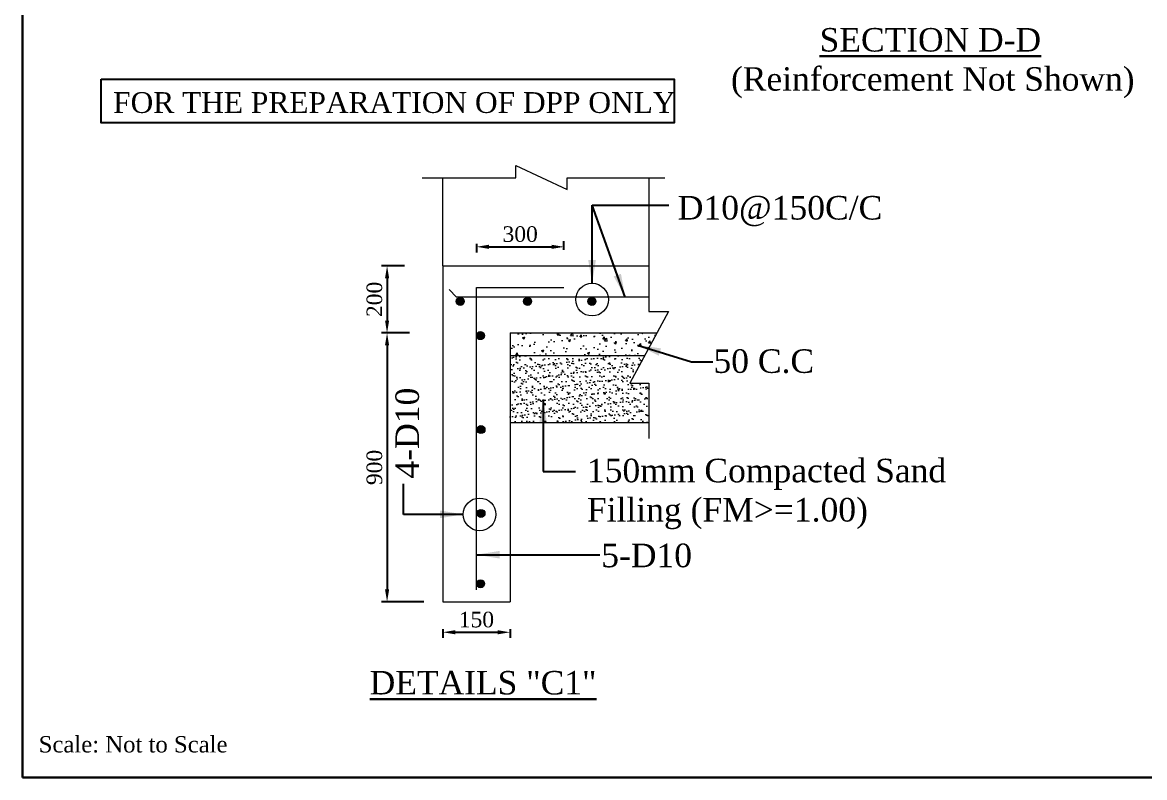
# Model space of a CAD drawing. Header units: metres. Extents: x -2434 to 11656, y -15288 to 8109.
# Drawn here: x 805.9 to 878, y -8386.7 to -8338.2 of the extents above; entities that cross this region are included whole.
import ezdxf

# ---------------------------------------------------------------- set-up
doc = ezdxf.new("R2010")
doc.units = ezdxf.units.M
doc.layers.add('Blocks', color=11, linetype='Continuous', lineweight=9)
doc.layers.add('LINE', color=7, linetype='Continuous')
doc.styles.get("Standard").update_dxf_attribs({"font": 'times.ttf'})
doc.dimstyles.get("Standard").update_dxf_attribs({"dimtxt": 0.5, "dimasz": 0.4075, "dimexe": 0.364, "dimexo": 0.219, "dimgap": 0.09, "dimtad": 0, "dimdec": 0, "dimlfac": 1000, "dimzin": 0, "dimdsep": 46, "dimtxsty": 'Standard', "dimcen": 0.09, "dimadec": 0, "dimazin": 0, "dimtfac": 1, "dimtdec": 0, "dimtofl": 0, "dimtmove": 0, "dimatfit": 3, "dimfxl": 1, "dimtolj": 1, "dimtzin": 0, "dimarcsym": 0})
pattern_1 = [(50, (1020.2244, -8903.6398), (1.4665866, -0.1283096), [0.1533525, -1.6868775]), (355, (1020.2244, -8903.6398), (-0.2837047, 1.538006), [0.122682, -1.349502]), (100.451, (1020.3466, -8903.6504), (1.182887, 1.4096893), [0.1303295, -1.4336245]), (46.1842, (1020.2244, -8903.2308), (2.182186, -0.338441), [0.230029, -2.530316]), (96.6356, (1020.4063, -8903.259), (1.911104, 1.991776), [0.195494, -2.150437]), (351.184, (1020.2244, -8903.2308), (1.911107, 1.991772), [0.184023, -2.024253]), (21, (1020.4289, -8903.333), (1.2204998, -0.8232374), [0.1533525, -1.6868775]), (326, (1020.4289, -8903.333), (0.4975063, 1.482713), [0.122682, -1.349502]), (71.4514, (1020.5306, -8903.4017), (1.7180028, 0.659479), [0.1303295, -1.4336245]), (37.5, (1020.2244, -8903.63975), (0.02486326, 0.68066806), [0, -1.3331444, 0, -1.369949, 0, -1.3546137]), (7.5, (1020.2244, -8903.63975), (0.5378983, 0.8064536), [0, -0.7810754, 0, -1.3024739, 0, -0.5162867]), (327.5, (1019.76844, -8903.63975), (1.0915043, -0.0461164), [0, -0.511175, 0, -1.594866, 0, -2.1162645]), (317.5, (1019.564, -8903.6398), (1.1924399, 0.2046833), [0, -0.6645275, 0, -1.0591546, 0, -1.5028545])]
pattern_2 = [(37.5, (1020.2244, -8903.63975), (-0.01840036, 0.56282522), [0, -0.443992, 0, -0.49657, 0, -0.4746625]), (7.5, (1020.2244, -8903.63975), (0.5169518, 0.8243489), [0, -0.239522, 0, -0.400177, 0, -0.1533525]), (327.5, (1019.8651, -8903.63975), (0.90964123, 0.00165276), [0, -0.14605, 0, -0.52578, 0, -0.686435]), (317.5, (1019.8651, -8903.63975), (0.8780899, 0.2563687), [0, -0.073025, 0, -0.344678, 0, -0.394335])]

# ---------------------------------------------------------------- blocks, each defined once
blk = doc.blocks.new('*D967')
at = {"layer": 'Blocks', "color": 0, "lineweight": -2, "ltscale": 0.5}
for p, q in [((832.927, -8377.164), (832.927, -8377.728)), ((833.727, -8377.364), (836.44, -8377.364)), ((837.24, -8377.164), (837.24, -8377.728))]:
    blk.add_line(p, q, dxfattribs=at)
at = {"layer": 'Blocks', "color": 0, "lineweight": -3, "ltscale": 0.5}
for points in [[(833.727, -8377.23), (833.727, -8377.497), (832.927, -8377.364)], [(836.44, -8377.23), (836.44, -8377.497), (837.24, -8377.364)]]:
    blk.add_solid(points, dxfattribs=at)
at = {"layer": 'Defpoints', "color": 0, "lineweight": -3, "ltscale": 0.5}
for p in [(832.927, -8376.945), (837.24, -8376.945), (837.24, -8377.364)]:
    blk.add_point(p, dxfattribs=at)
at = {"layer": 'Blocks', "color": 0, "lineweight": 30, "ltscale": 0.5, "insert": (835.084, -8376.555), "char_height": 1, "attachment_point": 5}
blk.add_mtext('\\A1;150', dxfattribs=at)
blk = doc.blocks.new('*D968')
at = {"layer": 'Blocks', "color": 0, "lineweight": -2, "ltscale": 0.5}
for p, q in [((830.463, -8353.852), (828.984, -8353.852)), ((829.348, -8354.652), (829.348, -8357.365)), ((830.797, -8358.165), (828.984, -8358.165))]:
    blk.add_line(p, q, dxfattribs=at)
at = {"layer": 'Blocks', "color": 0, "lineweight": -3, "ltscale": 0.5}
for points in [[(829.215, -8354.652), (829.481, -8354.652), (829.348, -8353.852)], [(829.215, -8357.365), (829.481, -8357.365), (829.348, -8358.165)]]:
    blk.add_solid(points, dxfattribs=at)
at = {"layer": 'Defpoints', "color": 0, "lineweight": -3, "ltscale": 0.5}
for p in [(830.682, -8353.852), (829.348, -8358.165), (831.016, -8358.165)]:
    blk.add_point(p, dxfattribs=at)
at = {"layer": 'Blocks', "color": 0, "lineweight": 30, "ltscale": 0.5, "insert": (828.539, -8356.009), "char_height": 1, "attachment_point": 5, "rotation": 90}
blk.add_mtext('\\A1;200', dxfattribs=at)
blk = doc.blocks.new('*D969')
at = {"layer": 'Blocks', "color": 0, "lineweight": -2, "ltscale": 0.5}
for p, q in [((830.463, -8358.165), (828.984, -8358.165)), ((829.348, -8358.965), (829.348, -8374.615)), ((831.705, -8375.415), (828.984, -8375.415))]:
    blk.add_line(p, q, dxfattribs=at)
at = {"layer": 'Blocks', "color": 0, "lineweight": -3, "ltscale": 0.5}
for points in [[(829.215, -8358.965), (829.481, -8358.965), (829.348, -8358.165)], [(829.215, -8374.615), (829.481, -8374.615), (829.348, -8375.415)]]:
    blk.add_solid(points, dxfattribs=at)
at = {"layer": 'Defpoints', "color": 0, "lineweight": -3, "ltscale": 0.5}
for p in [(830.682, -8358.165), (829.348, -8375.415), (831.924, -8375.415)]:
    blk.add_point(p, dxfattribs=at)
at = {"layer": 'Blocks', "color": 0, "lineweight": 30, "ltscale": 0.5, "insert": (828.538, -8366.79), "char_height": 1, "attachment_point": 5, "rotation": 90}
blk.add_mtext('\\A1;900', dxfattribs=at)
blk = doc.blocks.new('*D970')
at = {"layer": 'Blocks', "color": 0, "lineweight": -2, "ltscale": 0.5}
for p, q in [((835.084, -8352.437), (835.084, -8353.001)), ((840.704, -8352.836), (840.704, -8352.273)), ((835.884, -8352.637), (839.904, -8352.637))]:
    blk.add_line(p, q, dxfattribs=at)
at = {"layer": 'Blocks', "color": 0, "lineweight": -3, "ltscale": 0.5}
for points in [[(835.884, -8352.503), (835.884, -8352.77), (835.084, -8352.637)], [(839.904, -8352.503), (839.904, -8352.77), (840.704, -8352.637)]]:
    blk.add_solid(points, dxfattribs=at)
at = {"layer": 'Defpoints', "color": 0, "lineweight": -3, "ltscale": 0.5}
for p in [(835.084, -8352.218), (840.704, -8352.637), (840.704, -8353.055)]:
    blk.add_point(p, dxfattribs=at)
at = {"layer": 'Blocks', "color": 0, "lineweight": 30, "ltscale": 0.5, "insert": (837.894, -8351.828), "char_height": 1, "attachment_point": 5}
blk.add_mtext('\\A1;300', dxfattribs=at)
blk = doc.blocks.new('*D1094')
at = {"layer": 'Blocks', "color": 0, "lineweight": -2, "ltscale": 0.5}
for p, q in [((832.927, -8377.164), (832.927, -8377.728)), ((833.727, -8377.364), (836.44, -8377.364)), ((837.24, -8377.164), (837.24, -8377.728))]:
    blk.add_line(p, q, dxfattribs=at)
at = {"layer": 'Blocks', "color": 0, "lineweight": -3, "ltscale": 0.5}
for points in [[(833.727, -8377.23), (833.727, -8377.497), (832.927, -8377.364)], [(836.44, -8377.23), (836.44, -8377.497), (837.24, -8377.364)]]:
    blk.add_solid(points, dxfattribs=at)
at = {"layer": 'Defpoints', "color": 0, "lineweight": -3, "ltscale": 0.5}
for p in [(832.927, -8376.945), (837.24, -8376.945), (837.24, -8377.364)]:
    blk.add_point(p, dxfattribs=at)
at = {"layer": 'Blocks', "color": 0, "lineweight": 30, "ltscale": 0.5, "insert": (835.084, -8376.555), "char_height": 1, "attachment_point": 5}
blk.add_mtext('\\A1;150', dxfattribs=at)
blk = doc.blocks.new('*D1095')
at = {"layer": 'Blocks', "color": 0, "lineweight": -2, "ltscale": 0.5}
for p, q in [((830.463, -8353.852), (828.984, -8353.852)), ((829.348, -8354.652), (829.348, -8357.365)), ((830.797, -8358.165), (828.984, -8358.165))]:
    blk.add_line(p, q, dxfattribs=at)
at = {"layer": 'Blocks', "color": 0, "lineweight": -3, "ltscale": 0.5}
for points in [[(829.215, -8354.652), (829.481, -8354.652), (829.348, -8353.852)], [(829.215, -8357.365), (829.481, -8357.365), (829.348, -8358.165)]]:
    blk.add_solid(points, dxfattribs=at)
at = {"layer": 'Defpoints', "color": 0, "lineweight": -3, "ltscale": 0.5}
for p in [(830.682, -8353.852), (829.348, -8358.165), (831.016, -8358.165)]:
    blk.add_point(p, dxfattribs=at)
at = {"layer": 'Blocks', "color": 0, "lineweight": 30, "ltscale": 0.5, "insert": (828.539, -8356.009), "char_height": 1, "attachment_point": 5, "rotation": 90}
blk.add_mtext('\\A1;200', dxfattribs=at)
blk = doc.blocks.new('*D1096')
at = {"layer": 'Blocks', "color": 0, "lineweight": -2, "ltscale": 0.5}
for p, q in [((830.463, -8358.165), (828.984, -8358.165)), ((829.348, -8358.965), (829.348, -8374.615)), ((831.705, -8375.415), (828.984, -8375.415))]:
    blk.add_line(p, q, dxfattribs=at)
at = {"layer": 'Blocks', "color": 0, "lineweight": -3, "ltscale": 0.5}
for points in [[(829.215, -8358.965), (829.481, -8358.965), (829.348, -8358.165)], [(829.215, -8374.615), (829.481, -8374.615), (829.348, -8375.415)]]:
    blk.add_solid(points, dxfattribs=at)
at = {"layer": 'Defpoints', "color": 0, "lineweight": -3, "ltscale": 0.5}
for p in [(830.682, -8358.165), (829.348, -8375.415), (831.924, -8375.415)]:
    blk.add_point(p, dxfattribs=at)
at = {"layer": 'Blocks', "color": 0, "lineweight": 30, "ltscale": 0.5, "insert": (828.538, -8366.79), "char_height": 1, "attachment_point": 5, "rotation": 90}
blk.add_mtext('\\A1;900', dxfattribs=at)
blk = doc.blocks.new('*D1097')
at = {"layer": 'Blocks', "color": 0, "lineweight": -2, "ltscale": 0.5}
for p, q in [((835.084, -8352.437), (835.084, -8353.001)), ((840.704, -8352.836), (840.704, -8352.273)), ((835.884, -8352.637), (839.904, -8352.637))]:
    blk.add_line(p, q, dxfattribs=at)
at = {"layer": 'Blocks', "color": 0, "lineweight": -3, "ltscale": 0.5}
for points in [[(835.884, -8352.503), (835.884, -8352.77), (835.084, -8352.637)], [(839.904, -8352.503), (839.904, -8352.77), (840.704, -8352.637)]]:
    blk.add_solid(points, dxfattribs=at)
at = {"layer": 'Defpoints', "color": 0, "lineweight": -3, "ltscale": 0.5}
for p in [(835.084, -8352.218), (840.704, -8352.637), (840.704, -8353.055)]:
    blk.add_point(p, dxfattribs=at)
at = {"layer": 'Blocks', "color": 0, "lineweight": 30, "ltscale": 0.5, "insert": (837.894, -8351.828), "char_height": 1, "attachment_point": 5}
blk.add_mtext('\\A1;300', dxfattribs=at)

msp = doc.modelspace()

# ---------------------------------------------------------------- hatches: boundary and pattern name
at = {"layer": 'Blocks', "lineweight": 13, "ltscale": 0.05}
for points in [[(833.787205, -8356.137357, 1), (834.30156, -8356.137357, 1)], [(833.787205, -8356.137357, 1), (834.30156, -8356.137357, 1)], [(838.11297, -8356.137357, 1), (838.627324, -8356.137357, 1)], [(838.11297, -8356.137357, 1), (838.627324, -8356.137357, 1)], [(842.243078, -8356.137357, 1), (842.757433, -8356.137357, 1)], [(842.243078, -8356.137357, 1), (842.757433, -8356.137357, 1)], [(835.082486, -8358.33581, 1), (835.596841, -8358.33581, 1)], [(835.082486, -8358.33581, 1), (835.596841, -8358.33581, 1)], [(835.11903, -8364.360185, 1), (835.633385, -8364.360185, 1)], [(835.11903, -8364.360185, 1), (835.633385, -8364.360185, 1)], [(835.11903, -8369.743665, 1), (835.633385, -8369.743665, 1)], [(835.11903, -8369.743665, 1), (835.633385, -8369.743665, 1)], [(835.088431, -8374.252593, 1), (835.602786, -8374.252593, 1)], [(835.088431, -8374.252593, 1), (835.602786, -8374.252593, 1)]]:
    msp.add_hatch(color=0, dxfattribs=at).paths.add_polyline_path(points)
at = {"layer": 'Blocks', "lineweight": 5, "ltscale": 0.05}
h = msp.add_hatch(dxfattribs=at)
h.set_pattern_fill('AR-CONC', color=0, scale=0.00805, style=0)
h.set_pattern_definition(pattern_1)
h.paths.add_polyline_path([(846.663745, -8358.164915), (837.239775, -8358.164915), (837.239775, -8359.602415), (845.888761, -8359.602415)])
h = msp.add_hatch(dxfattribs=at)
h.set_pattern_fill('AR-CONC', color=0, scale=0.00805, style=0)
h.set_pattern_definition(pattern_1)
h.paths.add_polyline_path([(846.663745, -8358.164915), (837.239775, -8358.164915), (837.239775, -8359.602415), (845.888761, -8359.602415)])
h = msp.add_hatch(dxfattribs=at)
h.set_pattern_fill('AR-SAND', color=0, scale=0.0115, style=0)
h.set_pattern_definition(pattern_2)
h.paths.add_polyline_path([(837.239775, -8359.602415), (837.239775, -8363.914915), (846.153051, -8363.914915), (846.153051, -8361.382776), (844.928934, -8361.382776), (845.888761, -8359.602415)])
h = msp.add_hatch(dxfattribs=at)
h.set_pattern_fill('AR-SAND', color=0, scale=0.0115, style=0)
h.set_pattern_definition(pattern_2)
h.paths.add_polyline_path([(837.239775, -8359.602415), (837.239775, -8363.914915), (846.153051, -8363.914915), (846.153051, -8361.382776), (844.928934, -8361.382776), (845.888761, -8359.602415)])

# ---------------------------------------------------------------- linework, layer by layer
at = {"color": 0, "linetype": 'Continuous', "lineweight": -3, "ltscale": 0.5}
msp.add_lwpolyline([(810.992822, -8341.889659), (847.778464, -8341.889659), (847.778464, -8344.684519), (810.992822, -8344.684519)], close=True, dxfattribs=at)
msp.add_lwpolyline([(810.992822, -8341.889659), (847.778464, -8341.889659), (847.778464, -8344.684519), (810.992822, -8344.684519)], close=True, dxfattribs=at)
at = {"layer": 'Blocks', "color": 0, "lineweight": 13, "ltscale": 0.05}
for p, q in [((832.927275, -8353.852415), (832.927275, -8348.201882)), ((832.927275, -8353.852415), (832.927275, -8348.201882)), ((832.927275, -8353.852415), (846.153051, -8353.852415)), ((832.927275, -8353.852415), (832.927275, -8375.414915)), ((832.927275, -8353.852415), (846.153051, -8353.852415)), ((832.927275, -8353.852415), (832.927275, -8375.414915)), ((837.239775, -8358.164915), (846.663745, -8358.164915)), ((837.239775, -8358.164915), (837.239775, -8375.414915)), ((837.239775, -8358.164915), (846.663745, -8358.164915)), ((837.239775, -8358.164915), (837.239775, -8375.414915)), ((837.239775, -8359.602415), (845.888761, -8359.602415)), ((837.239775, -8359.602415), (845.888761, -8359.602415)), ((837.239775, -8363.914915), (846.153051, -8363.914915)), ((837.239775, -8363.914915), (846.153051, -8363.914915)), ((832.927275, -8375.414915), (837.239775, -8375.414915)), ((832.927275, -8375.414915), (837.239775, -8375.414915))]:
    msp.add_line(p, q, dxfattribs=at)
at = {"layer": 'Blocks', "color": 0, "lineweight": 20, "ltscale": 0.05}
for p, q in [((833.799969, -8355.864252), (833.32368, -8355.379107)), ((833.799969, -8355.864252), (833.32368, -8355.379107)), ((835.083525, -8374.640035), (835.083525, -8355.2428)), ((835.083525, -8355.2428), (840.704232, -8355.2428)), ((835.083525, -8374.640035), (835.083525, -8355.2428)), ((835.083525, -8355.2428), (840.704232, -8355.2428)), ((846.153051, -8355.864252), (833.799969, -8355.864252)), ((846.153051, -8355.864252), (833.799969, -8355.864252))]:
    msp.add_line(p, q, dxfattribs=at)
at = {"layer": 'Blocks', "color": 0, "lineweight": 13, "ltscale": 0.05}
for points in [[(831.594424, -8348.201882), (837.622868, -8348.201882), (837.622868, -8347.425804), (840.900063, -8348.961465), (840.900063, -8348.201882), (847.171372, -8348.201882)], [(831.594424, -8348.201882), (837.622868, -8348.201882), (837.622868, -8347.425804), (840.900063, -8348.961465), (840.900063, -8348.201882), (847.171372, -8348.201882)], [(846.153051, -8348.201882), (846.153051, -8356.78906), (847.405495, -8356.78906), (844.928934, -8361.382776), (846.153051, -8361.382776), (846.153051, -8364.926608)], [(846.153051, -8348.201882), (846.153051, -8356.78906), (847.405495, -8356.78906), (844.928934, -8361.382776), (846.153051, -8361.382776), (846.153051, -8364.926608)]]:
    msp.add_lwpolyline(points, dxfattribs=at)
for centre, radius in [((842.507673, -8356.026507), 1.04801), ((842.507673, -8356.026507), 1.04801), ((834.044382, -8356.137357), 0.257177), ((834.044382, -8356.137357), 0.257177), ((838.370147, -8356.137357), 0.257177), ((838.370147, -8356.137357), 0.257177), ((842.500255, -8356.137357), 0.257177), ((842.500255, -8356.137357), 0.257177), ((835.339664, -8358.33581), 0.257177), ((835.339664, -8358.33581), 0.257177), ((835.376207, -8364.360185), 0.257177), ((835.376207, -8364.360185), 0.257177), ((835.286911, -8369.800075), 1.04801), ((835.286911, -8369.800075), 1.04801), ((835.376207, -8369.743665), 0.257177), ((835.376207, -8369.743665), 0.257177), ((835.345609, -8374.252593), 0.257177), ((835.345609, -8374.252593), 0.257177)]:
    msp.add_circle(centre, radius, dxfattribs=at)
at = {"layer": 'LINE', "color": 1, "linetype": 'ByBlock', "lineweight": 30, "ltscale": 0.5}
msp.add_lwpolyline([(805.939761, -8386.683725), (805.939761, -8251.083209), (997.698067, -8251.083209), (997.698067, -8386.683725), (805.939761, -8386.683725)], close=True, dxfattribs=at)
msp.add_lwpolyline([(805.939761, -8386.683725), (805.939761, -8251.083209), (997.698067, -8251.083209), (997.698067, -8386.683725), (805.939761, -8386.683725)], close=True, dxfattribs=at)

# ---------------------------------------------------------------- texts
at = {"color": 0, "linetype": 'ByBlock', "lineweight": 30, "ltscale": 0.5, "attachment_point": 1}
for s, insert, char_height, width in [('          {\\LSECTION D-D\\P}(Reinforcement Not Shown)', (851.427656, -8338.602384), 1.50622592, 66.12756405), ('          {\\LSECTION D-D\\P}(Reinforcement Not Shown)', (851.427656, -8338.602384), 1.50622592, 66.12756405), ('D10@150C/C', (848.009887, -8349.375754), 1.5104099, 91.1268782), ('D10@150C/C', (848.009887, -8349.375754), 1.5104099, 91.1268782), ('50 C.C', (850.299254, -8359.212729), 1.5104099, 91.1268782), ('50 C.C', (850.299254, -8359.212729), 1.5104099, 91.1268782), ('150mm Compacted Sand\\PFilling (FM>=1.00)', (842.177343, -8366.232451), 1.51040988, 91.1268782), ('150mm Compacted Sand\\PFilling (FM>=1.00)', (842.177343, -8366.232451), 1.51040988, 91.1268782), ('5-D10', (843.09495, -8371.680926), 1.5104099, 91.1268782), ('5-D10', (843.09495, -8371.680926), 1.5104099, 91.1268782), ('{\\LDETAILS "C1"}', (828.233055, -8379.847195), 1.50622592, 66.12756405), ('{\\LDETAILS "C1"}', (828.233055, -8379.847195), 1.50622592, 66.12756405)]:
    msp.add_mtext(s, dxfattribs=dict(at, insert=insert, char_height=char_height, width=width))
at = {"color": 0, "linetype": 'ByBlock', "lineweight": 30, "ltscale": 0.5, "insert": (829.883029, -8367.502027), "char_height": 1.5104099, "width": 91.1268782, "attachment_point": 1, "rotation": 90}
msp.add_mtext('4-D10', dxfattribs=at)
msp.add_mtext('4-D10', dxfattribs=at)
at = {"layer": 'LINE', "lineweight": 50, "ltscale": 0.5, "insert": (811.76368, -8342.714373), "char_height": 1.33388589, "width": 94.62021376, "attachment_point": 1}
msp.add_mtext('\\pi-812,l812,t405.9,812;FOR THE PREPARATION OF DPP ONLY', dxfattribs=at)
msp.add_mtext('\\pi-812,l812,t405.9,812;FOR THE PREPARATION OF DPP ONLY', dxfattribs=at)
at = {"layer": 'LINE', "color": 7, "linetype": 'ByBlock', "lineweight": 30, "ltscale": 0.5, "insert": (806.983538, -8384.024689), "char_height": 1.05079669, "width": 22.07094927, "attachment_point": 1}
msp.add_mtext('Scale: Not to Scale', dxfattribs=at)
msp.add_mtext('Scale: Not to Scale', dxfattribs=at)

# ---------------------------------------------------------------- dimensions: what is measured, and where the dimension line sits
at = {"layer": 'Blocks', "color": 0, "lineweight": 30, "ltscale": 0.5}
for base, p1, p2, text, picture, middle in [((840.704232, -8352.636626), (835.083525, -8352.218026), (840.704232, -8353.055226), '300', '*D970', (837.893878, -8352.636626)), ((840.704232, -8352.636626), (835.083525, -8352.218026), (840.704232, -8353.055226), '300', '*D1097', (837.893878, -8352.636626)), ((837.239775, -8377.363771), (832.927275, -8376.945171), (837.239775, -8376.945171), '150', '*D967', (835.083525, -8377.363771)), ((837.239775, -8377.363771), (832.927275, -8376.945171), (837.239775, -8376.945171), '150', '*D1094', (835.083525, -8377.363771))]:
    dim = msp.add_linear_dim(base=base, p1=p1, p2=p2, text=text, dimstyle='Standard', override={"dimtxt": 1, "dimasz": 0.8, "dimgap": 0.3, "dimtad": 1, "dimdec": 2, "dimlfac": 1, "dimpost": ' m', "dimtdec": 2, "dimfxl": 0.12}, dxfattribs=at)
    dim.commit()
    dim.dimension.update_dxf_attribs({"geometry": picture, "text_midpoint": middle, "dimtype": 160})
for base, p1, p2, text, picture, middle in [((829.347989, -8358.164915), (830.682484, -8353.852415), (831.016023, -8358.164915), '200', '*D968', (828.539337, -8356.008665)), ((829.347989, -8358.164915), (830.682484, -8353.852415), (831.016023, -8358.164915), '200', '*D1095', (828.539337, -8356.008665)), ((829.347989, -8375.414915), (830.682484, -8358.164915), (831.924413, -8375.414915), '900', '*D969', (828.537895, -8366.789915)), ((829.347989, -8375.414915), (830.682484, -8358.164915), (831.924413, -8375.414915), '900', '*D1096', (828.537895, -8366.789915))]:
    dim = msp.add_linear_dim(base=base, p1=p1, p2=p2, angle=90, text=text, dimstyle='Standard', override={"dimtxt": 1, "dimasz": 0.8, "dimgap": 0.3, "dimtad": 1, "dimdec": 2, "dimlfac": 1, "dimpost": ' m', "dimtdec": 2, "dimfxl": 0.12}, dxfattribs=at)
    dim.commit()
    dim.dimension.update_dxf_attribs({"geometry": picture, "text_midpoint": middle})

# ---------------------------------------------------------------- leaders
for points in [[(842.507673, -8354.978497), (842.507673, -8349.961234), (847.441434, -8349.961234)], [(842.507673, -8354.978497), (842.507673, -8349.961234), (847.441434, -8349.961234)], [(844.639209, -8355.864252), (842.507673, -8349.961234), (844.07567, -8349.961234)], [(844.639209, -8355.864252), (842.507673, -8349.961234), (844.07567, -8349.961234)], [(845.430925, -8358.944277), (848.888564, -8360.020832), (850.259031, -8360.020832)], [(845.430925, -8358.944277), (848.888564, -8360.020832), (850.259031, -8360.020832)], [(839.365937, -8362.430484), (839.365937, -8367.040554), (841.451886, -8367.040554)], [(839.365937, -8362.430484), (839.365937, -8367.040554), (841.451886, -8367.040554)], [(834.2389, -8369.800075), (830.395309, -8369.800075), (830.395309, -8367.842391)], [(834.2389, -8369.800075), (830.395309, -8369.800075), (830.395309, -8367.842391)], [(835.083525, -8372.388919), (840.796902, -8372.388919), (843.01119, -8372.388919)], [(835.083525, -8372.388919), (840.796902, -8372.388919), (843.01119, -8372.388919)]]:
    msp.add_leader(points, dimstyle='Standard', override={"dimtxt": 1.5, "dimasz": 1.5, "dimdec": 2, "dimlfac": 1, "dimpost": ' m', "dimtdec": 2, "dimfxl": 0.12}, dxfattribs=at)

doc.saveas('drawing.dxf')
